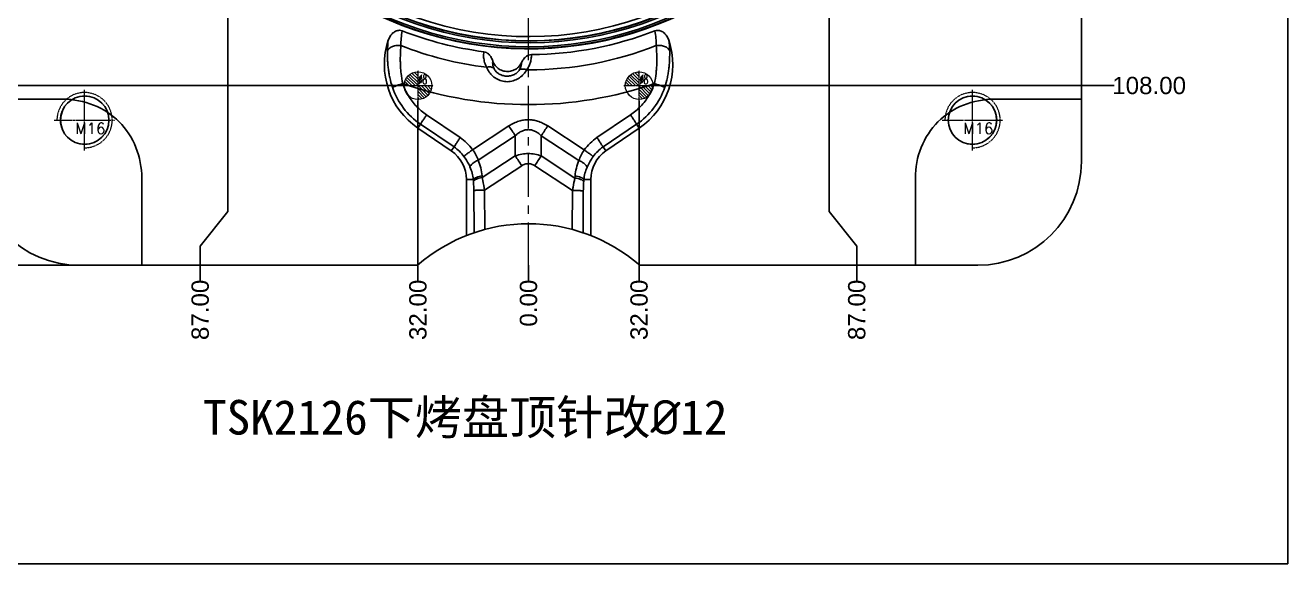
# Model space of a CAD drawing. Header units: millimetres. Extents: x 2750 to 4049, y 1371 to 1831.
# Drawn here: x 3684 to 4049.4, y 1370.9 to 1526.8 of the extents above; entities that cross this region are included whole.
import ezdxf

# ---------------------------------------------------------------- set-up
doc = ezdxf.new("R2010")
doc.units = ezdxf.units.MM
doc.linetypes.add('CENTER', pattern=[0.6, 0.375, -0.075, 0.075, -0.075])
doc.linetypes.add('HIDDEN', pattern=[0.2, 0.1, -0.1])
for name, color, linetype, lineweight in [('center', 1, 'CENTER', 9), ('epin', 13, 'Continuous', 9), ('screw', 33, 'Continuous', 13)]:
    doc.layers.add(name, color=color, linetype=linetype, lineweight=lineweight)
doc.styles.get("Standard").update_dxf_attribs({"font": 'arial.ttf'})
doc.styles.add('TXT', font='txt.shx', dxfattribs={"bigfont": 'gbcbig.shx'})
doc.styles.add('TXT05', font='txt.shx', dxfattribs={"width": 0.5, "bigfont": 'gbcbig.shx'})
doc.dimstyles.get("Standard").update_dxf_attribs({"dimtxt": 0.18, "dimasz": 0.18, "dimexe": 0.18, "dimexo": 0.0625, "dimgap": 0.09, "dimtad": 0, "dimtih": 1, "dimtoh": 1, "dimzin": 0, "dimdsep": 46, "dimtxsty": 'Standard', "dimcen": 0.09, "dimadec": 0, "dimazin": 0, "dimtfac": 1, "dimtofl": 0, "dimtmove": 0, "dimatfit": 3, "dimfxl": 0, "dimtolj": 1, "dimtzin": 0, "dimarcsym": 0})

# ---------------------------------------------------------------- blocks, each defined once
blk = doc.blocks.new('screw_m16_g')
at = {"layer": 'screw', "color": 1, "linetype": 'CENTER', "ltscale": 0.497582}
for p, q in [((0, -8.8), (0, 8.8)), ((-8.8, 0), (8.8, 0))]:
    blk.add_line(p, q, dxfattribs=at)
at = {"layer": 'screw', "linetype": 'HIDDEN', "ltscale": 0.497582}
blk.add_circle((0, 0), 7, dxfattribs=at)
at = {"layer": 'screw', "color": 92, "linetype": 'HIDDEN', "ltscale": 0.497582}
blk.add_arc((0, 0), 8, 270, 180, dxfattribs=at)
at = {"layer": 'screw', "color": 6, "style": 'TXT'}
blk.add_text('M16', height=3.2, dxfattribs=at).set_placement((-2.72, -4))
blk = doc.blocks.new('epin_ejp_8')
at = {"layer": 'epin'}
h = blk.add_hatch(dxfattribs=at)
h.set_pattern_fill('_ANSI31', color=123, scale=0.2, angle=90, style=0)
h.set_pattern_definition([(135, (-3609.8168, 780.7174), (-0.44901281, -0.44901281), [])])
h.paths.add_polyline_path([(0, 4, 0.414214), (-4, 0), (0, 0)])
h.paths.add_polyline_path([(4, 0), (0, 0), (0, -4, 0.414214)])
at = {"layer": 'epin', "color": 1, "linetype": 'CENTER', "ltscale": 0.248791}
for p, q in [((0, -4.4), (0, 4.4)), ((-4.4, 0), (4.4, 0))]:
    blk.add_line(p, q, dxfattribs=at)
at = {"layer": 'epin'}
blk.add_circle((0, 0), 4, dxfattribs=at)
at = {"layer": 'epin', "color": 6, "style": 'TXT05', "width": 0.5}
blk.add_text('%%c8', height=2.8, dxfattribs=at).set_placement((0.16, 0.4))
blk = doc.blocks.new('*D200')
at = {"color": 4, "lineweight": -2, "transparency": 16777216}
for p, q in [((3698.68, 1777.29), (3630.56, 1777.29)), ((3630.56, 1769.29), (3630.56, 1574.03)), ((3630.56, 1465.29), (3630.56, 1540.85)), ((3717.45, 1457.29), (3630.56, 1457.29))]:
    blk.add_line(p, q, dxfattribs=at)
at = {"color": 4, "transparency": 16777216}
for points in [[(3629.23, 1769.29), (3631.9, 1769.29), (3630.56, 1777.29)], [(3629.23, 1465.29), (3631.9, 1465.29), (3630.56, 1457.29)]]:
    blk.add_solid(points, dxfattribs=at)
at = {"layer": 'Defpoints', "color": 0, "transparency": 16777216}
for p in [(3698.68, 1777.29), (3630.56, 1457.29), (3717.45, 1457.29)]:
    blk.add_point(p, dxfattribs=at)
at = {"color": 6, "transparency": 16777216, "insert": (3630.56, 1557.44), "char_height": 8, "attachment_point": 5, "rotation": 90}
blk.add_mtext('\\A1;320.00', dxfattribs=at)
blk = doc.blocks.new('*D164')
at = {"color": 4, "lineweight": -2, "transparency": 16777216}
blk.add_line((3866.08, 1509.29), (3999.15, 1509.29), dxfattribs=at)
at = {"layer": 'Defpoints', "color": 0, "transparency": 16777216}
for p in [(3829.68, 1617.29), (3866.08, 1509.29), (3999.15, 1509.29)]:
    blk.add_point(p, dxfattribs=at)
at = {"color": 6, "transparency": 16777216, "insert": (4009.29, 1509.29), "char_height": 5, "attachment_point": 5}
blk.add_mtext('\\A1;108.00', dxfattribs=at)
blk = doc.blocks.new('*D171')
at = {"color": 4, "lineweight": -2, "transparency": 16777216}
blk.add_line((3829.68, 1457.29), (3829.68, 1452.83), dxfattribs=at)
at = {"layer": 'Defpoints', "color": 0, "transparency": 16777216}
for p in [(3829.68, 1617.29), (3829.68, 1457.29), (3829.68, 1452.83)]:
    blk.add_point(p, dxfattribs=at)
at = {"color": 6, "transparency": 16777216, "insert": (3829.68, 1446.34), "char_height": 5, "attachment_point": 5, "rotation": 90}
blk.add_mtext('\\A1;0.00', dxfattribs=at)
blk = doc.blocks.new('*D172')
at = {"color": 4, "lineweight": -2, "transparency": 16777216}
blk.add_line((3861.68, 1504.89), (3861.68, 1452.83), dxfattribs=at)
at = {"layer": 'Defpoints', "color": 0, "transparency": 16777216}
for p in [(3829.68, 1617.29), (3861.68, 1504.89), (3861.68, 1452.83)]:
    blk.add_point(p, dxfattribs=at)
at = {"color": 6, "transparency": 16777216, "insert": (3861.68, 1444.4), "char_height": 5, "attachment_point": 5, "rotation": 90}
blk.add_mtext('\\A1;32.00', dxfattribs=at)
blk = doc.blocks.new('*D173')
at = {"color": 4, "lineweight": -2, "transparency": 16777216}
for p, q in [((3916.68, 1544.89), (3916.68, 1472.83)), ((3916.68, 1472.83), (3924.68, 1462.83)), ((3924.68, 1462.83), (3924.68, 1452.83))]:
    blk.add_line(p, q, dxfattribs=at)
at = {"layer": 'Defpoints', "color": 0, "transparency": 16777216}
for p in [(3829.68, 1617.29), (3916.68, 1544.89), (3924.68, 1452.83)]:
    blk.add_point(p, dxfattribs=at)
at = {"color": 6, "transparency": 16777216, "insert": (3924.68, 1444.39), "char_height": 5, "attachment_point": 5, "rotation": 90}
blk.add_mtext('\\A1;87.00', dxfattribs=at)
blk = doc.blocks.new('*D186')
at = {"color": 4, "lineweight": -2, "transparency": 16777216}
blk.add_line((3793.28, 1509.29), (3660.21, 1509.29), dxfattribs=at)
at = {"layer": 'Defpoints', "color": 0, "transparency": 16777216}
for p in [(3829.68, 1617.29), (3660.21, 1509.29), (3793.28, 1509.29)]:
    blk.add_point(p, dxfattribs=at)
at = {"color": 6, "transparency": 16777216, "insert": (3650.08, 1509.29), "char_height": 5, "attachment_point": 5}
blk.add_mtext('\\A1;108.00', dxfattribs=at)
blk = doc.blocks.new('*D192')
at = {"color": 4, "lineweight": -2, "transparency": 16777216}
blk.add_line((3797.68, 1504.89), (3797.68, 1452.83), dxfattribs=at)
at = {"layer": 'Defpoints', "color": 0, "transparency": 16777216}
for p in [(3829.68, 1617.29), (3797.68, 1504.89), (3797.68, 1452.83)]:
    blk.add_point(p, dxfattribs=at)
at = {"color": 6, "transparency": 16777216, "insert": (3797.68, 1444.4), "char_height": 5, "attachment_point": 5, "rotation": 90}
blk.add_mtext('\\A1;32.00', dxfattribs=at)
blk = doc.blocks.new('*D193')
at = {"color": 4, "lineweight": -2, "transparency": 16777216}
for p, q in [((3742.69, 1544.89), (3742.69, 1472.83)), ((3742.69, 1472.83), (3734.66, 1462.83)), ((3734.66, 1462.83), (3734.66, 1452.83))]:
    blk.add_line(p, q, dxfattribs=at)
at = {"layer": 'Defpoints', "color": 0, "transparency": 16777216}
for p in [(3829.68, 1617.29), (3742.69, 1544.89), (3734.66, 1452.83)]:
    blk.add_point(p, dxfattribs=at)
at = {"color": 6, "transparency": 16777216, "insert": (3734.66, 1444.39), "char_height": 5, "attachment_point": 5, "rotation": 90}
blk.add_mtext('\\A1;87.00', dxfattribs=at)

msp = doc.modelspace()

# ---------------------------------------------------------------- linework, layer by layer
at = {"color": 6, "linetype": 'Continuous'}
for p, q in [((3989.681, 1747.291), (3989.681, 1487.291)), ((3694.847, 1505.347), (3669.681, 1505.347)), ((3989.681, 1505.347), (3964.516, 1505.347)), ((3800.174, 1500.81), (3809.883, 1494.229)), ((3849.48, 1494.229), (3859.189, 1500.81)), ((3797.645, 1497.001), (3798.407, 1498.115)), ((3807.327, 1490.379), (3797.645, 1497.001)), ((3808.116, 1491.533), (3798.407, 1498.115)), ((3813.493, 1490.741), (3823.965, 1497.608)), ((3825.841, 1494.771), (3815.103, 1487.73)), ((3825.841, 1494.771), (3825.841, 1488.942)), ((3844.228, 1487.635), (3833.346, 1494.771)), ((3833.346, 1488.942), (3833.346, 1494.771)), ((3835.222, 1497.608), (3845.814, 1490.663)), ((3860.956, 1498.115), (3851.247, 1491.533)), ((3861.718, 1497.001), (3852.036, 1490.379)), ((3860.956, 1498.115), (3861.718, 1497.001)), ((3808.116, 1491.533), (3807.327, 1490.379)), ((3852.036, 1490.379), (3851.247, 1491.533)), ((3816.253, 1482.656), (3825.841, 1488.942)), ((3833.346, 1488.942), (3843.109, 1482.541)), ((3827.717, 1486.105), (3816.961, 1479.053)), ((3842.401, 1478.938), (3831.47, 1486.105)), ((3717.738, 1457.291), (3717.738, 1482.456)), ((3811.682, 1482.125), (3813.686, 1482.125)), ((3811.682, 1482.125), (3811.682, 1465.895)), ((3813.723, 1481.637), (3813.686, 1482.125)), ((3816.216, 1483.144), (3816.253, 1482.656)), ((3843.109, 1482.541), (3843.155, 1483.144)), ((3845.685, 1482.125), (3845.639, 1481.522)), ((3845.685, 1482.125), (3847.682, 1482.125)), ((3847.682, 1465.895), (3847.682, 1482.125)), ((3941.625, 1482.456), (3941.625, 1457.291)), ((3813.921, 1466.717), (3813.831, 1478.941)), ((3816.961, 1479.053), (3817.045, 1467.664)), ((3842.318, 1467.664), (3842.401, 1478.938)), ((3845.531, 1478.826), (3845.442, 1466.717)), ((3797.522, 1457.291), (3699.681, 1457.291)), ((3861.841, 1457.291), (3959.681, 1457.291))]:
    msp.add_line(p, q, dxfattribs=at)
msp.add_lwpolyline([(3484.136, 1831.191), (4049.404, 1831.191), (4049.404, 1370.934), (3484.136, 1370.934)], close=True)
for centre in [(3701.221, 1499.291), (3958.142, 1499.291)]:
    msp.add_circle(centre, 7, dxfattribs=at)
for centre, radius, start, end in [((3829.707, 1622.321), 100.622, 28.40074, 331.59927), ((3829.707, 1622.321), 100.12, 28.40075, 331.59926), ((3829.707, 1622.321), 100.057, 28.37938, 331.62062), ((3829.707, 1622.321), 98.859, 28.37934, 331.62065), ((3829.707, 1622.321), 102.28, 186.15973, 331.08016), ((3829.707, 1622.321), 101.778, 186.19838, 331.08683), ((3829.707, 1622.321), 102.395, 189.52573, 331.07349), ((3813.552, 1521.059), 20.831, 168.71616, 180.51931), ((3829.682, 1618.801), 100.548, 248.67939, 262.59711), ((3829.682, 1618.801), 100.548, 270.46928, 291.32061), ((3845.885, 1521.066), 20.757, 359.45968, 11.30485), ((3810.217, 1515.382), 22.269, 161.63612, 235.6295), ((3812.497, 1519.054), 23.654, 171.87632, 179.35396), ((3829.743, 1615.094), 101.237, 248.55026, 263.07773), ((3829.621, 1615.101), 101.244, 270.034, 291.44752), ((3849.146, 1515.382), 22.269, 304.3705, 18.364), ((3846.908, 1519.057), 23.612, 0.63934, 8.13038), ((3822.847, 1518.327), 7.712, 324.60825, 332.39962), ((3829.682, 1618.801), 104.942, 269.70113, 270.00462), ((3829.682, 1615.277), 111.502, 250.93624, 289.06376), ((4230.917, 1764.683), 486.763, 213.27618, 213.67653), ((3428.27, 1764.683), 486.763, 326.32347, 326.72382), ((3801.664, 1481.999), 11.512, 36.21519, 55.91256), ((3801.659, 1482.106), 14.65, 36.12123, 55.8468), ((3857.704, 1482.105), 14.65, 124.15383, 144.25688), ((3857.699, 1481.999), 11.513, 124.08807, 144.16247), ((3699.681, 1487.291), 30, 180, 270), ((3801.682, 1482.125), 10, 0, 55.6295), ((3801.602, 1482.026), 14.657, 4.37581, 22.90435), ((3426.562, 1222.863), 479.815, 33.27328, 33.67943), ((4247.385, 1213.102), 497.51, 146.3278, 146.71949), ((3857.75, 1482.029), 14.638, 157.48136, 175.63109), ((3857.682, 1482.125), 10, 124.3705, 180), ((3959.681, 1487.291), 30, 270, 0), ((3802.233, 1481.022), 11.506, 5.49999, 24.19561), ((3857.129, 1481.023), 11.497, 156.19739, 174.50014), ((3829.681, 1420.321), 49, 48.98014, 131.01986)]:
    msp.add_arc(centre, radius, start, end, dxfattribs=at)
for points, knots in [([(3789.081, 1522.398), (3789.222, 1522.822), (3789.584, 1523.599), (3790.362, 1524.535), (3791.28, 1525.135), (3792.242, 1525.352), (3792.857, 1525.239), (3793.124, 1525.135)], [0, 0, 0, 0, 0.2468236, 0.4678278, 0.6646081, 0.8417836, 1, 1, 1, 1]), ([(3866.239, 1525.135), (3866.508, 1525.24), (3867.128, 1525.336), (3868.082, 1525.108), (3869.008, 1524.539), (3869.79, 1523.605), (3870.14, 1522.825), (3870.282, 1522.398)], [0, 0, 0, 0, 0.1594076, 0.3362445, 0.5325417, 0.7509461, 1, 1, 1, 1]), ([(3788.845, 1519.321), (3788.959, 1519.597), (3789.264, 1519.992), (3789.81, 1520.389), (3790.335, 1520.648), (3790.922, 1520.828), (3791.723, 1520.957), (3792.334, 1520.935), (3792.722, 1520.87)], [0, 0, 0, 0, 0.201474, 0.3224529, 0.4544341, 0.5936915, 0.7347771, 1, 1, 1, 1]), ([(3792.722, 1520.87), (3792.666, 1520.059), (3792.592, 1518.801), (3792.554, 1517.076), (3792.568, 1515.684), (3792.639, 1514.254), (3792.817, 1512.31), (3793.052, 1510.854), (3793.262, 1509.891)], [0, 0, 0, 0, 0.2212004, 0.3425351, 0.4693773, 0.5997132, 0.7319264, 1, 1, 1, 1]), ([(3866.101, 1509.891), (3866.311, 1510.855), (3866.546, 1512.311), (3866.724, 1514.255), (3866.794, 1515.686), (3866.809, 1517.078), (3866.771, 1518.803), (3866.697, 1520.06), (3866.641, 1520.87)], [0, 0, 0, 0, 0.2680962, 0.4003349, 0.530828, 0.6577418, 0.778925, 1, 1, 1, 1]), ([(3866.641, 1520.87), (3867.029, 1520.935), (3867.64, 1520.957), (3868.441, 1520.828), (3869.028, 1520.648), (3869.553, 1520.389), (3870.1, 1519.992), (3870.404, 1519.597), (3870.518, 1519.321)], [0, 0, 0, 0, 0.2652229, 0.4063085, 0.5455659, 0.6775471, 0.798526, 1, 1, 1, 1]), ([(3790.289, 1508.797), (3789.978, 1509.721), (3789.595, 1511.123), (3789.239, 1513.003), (3789.049, 1514.377), (3788.927, 1515.71), (3788.842, 1517.353), (3788.836, 1518.55), (3788.845, 1519.32)], [0, 0, 0, 0, 0.2739975, 0.4073365, 0.5377332, 0.6637042, 0.7834407, 1, 1, 1, 1]), ([(3816.726, 1519.092), (3816.662, 1518.555), (3816.621, 1517.496), (3816.916, 1515.966), (3817.302, 1515.028), (3817.54, 1514.592)], [0, 0, 0, 0, 0.3497032, 0.6788538, 1, 1, 1, 1]), ([(3819.303, 1516.433), (3819.183, 1516.781), (3818.901, 1517.439), (3818.308, 1518.282), (3817.57, 1518.87), (3817, 1519.056), (3816.726, 1519.092)], [0, 0, 0, 0, 0.284347, 0.5490227, 0.7873086, 1, 1, 1, 1]), ([(3819.311, 1516.413), (3819.278, 1516.081), (3819.289, 1515.387), (3819.468, 1514.715), (3819.599, 1514.387)], [0, 0, 0, 0, 0.4852326, 1, 1, 1, 1]), ([(3819.303, 1516.433), (3819.47, 1515.946), (3819.969, 1515.032), (3821.119, 1514.001), (3822.531, 1513.412), (3824.054, 1513.319), (3825.527, 1513.733), (3826.791, 1514.614), (3827.396, 1515.458), (3827.62, 1515.918)], [0, 0, 0, 0, 0.1457339, 0.2882305, 0.4297934, 0.5710441, 0.712607, 0.8551035, 1, 1, 1, 1]), ([(3830.505, 1518.257), (3830.23, 1518.255), (3829.642, 1518.139), (3828.838, 1517.646), (3828.144, 1516.877), (3827.783, 1516.254), (3827.62, 1515.918)], [0, 0, 0, 0, 0.2113758, 0.4492588, 0.7128291, 1, 1, 1, 1]), ([(3829.682, 1514.754), (3829.863, 1515.097), (3830.168, 1515.827), (3830.453, 1517.009), (3830.506, 1517.834), (3830.505, 1518.257)], [0, 0, 0, 0, 0.3198816, 0.6506428, 1, 1, 1, 1]), ([(3870.518, 1519.32), (3870.527, 1518.55), (3870.521, 1517.354), (3870.436, 1515.712), (3870.315, 1514.379), (3870.124, 1513.004), (3869.768, 1511.123), (3869.385, 1509.721), (3869.074, 1508.797)], [0, 0, 0, 0, 0.2164407, 0.3360223, 0.4620616, 0.592614, 0.7259786, 1, 1, 1, 1]), ([(3819.599, 1514.387), (3819.472, 1514.466), (3819.174, 1514.599), (3818.67, 1514.696), (3818.111, 1514.697), (3817.731, 1514.636), (3817.54, 1514.592)], [0, 0, 0, 0, 0.2123813, 0.4563135, 0.7234996, 1, 1, 1, 1]), ([(3817.54, 1514.592), (3817.733, 1514.106), (3818.241, 1513.179), (3819.297, 1511.964), (3820.676, 1511.052), (3822.264, 1510.473), (3823.971, 1510.36), (3825.615, 1510.748), (3827.084, 1511.495), (3828.279, 1512.558), (3828.889, 1513.409), (3829.134, 1513.861)], [0, 0, 0, 0, 0.1075826, 0.2152199, 0.3277061, 0.4438833, 0.5589234, 0.6741902, 0.7868816, 0.894365, 1, 1, 1, 1]), ([(3827.074, 1513.913), (3826.914, 1513.633), (3826.479, 1513.09), (3825.589, 1512.471), (3824.485, 1512.075), (3823.255, 1511.977), (3822.028, 1512.202), (3820.941, 1512.725), (3820.102, 1513.466), (3819.727, 1514.078), (3819.599, 1514.387)], [0, 0, 0, 0, 0.1074568, 0.2273818, 0.3558508, 0.4928673, 0.6327916, 0.7656126, 0.8889484, 1, 1, 1, 1]), ([(3827.074, 1513.913), (3827.141, 1514.034), (3827.267, 1514.289), (3827.405, 1514.655), (3827.505, 1515.012), (3827.585, 1515.416), (3827.611, 1515.721), (3827.615, 1515.91)], [0, 0, 0, 0, 0.1973849, 0.4088203, 0.5610936, 0.7283923, 1, 1, 1, 1]), ([(3827.074, 1513.913), (3827.364, 1514.047), (3827.886, 1514.122), (3828.581, 1514.034), (3828.95, 1513.928), (3829.134, 1513.861)], [0, 0, 0, 0, 0.45533, 0.7205098, 1, 1, 1, 1]), ([(3790.289, 1508.797), (3790.334, 1508.821), (3790.453, 1508.874), (3790.675, 1508.965), (3790.98, 1509.083), (3791.36, 1509.225), (3791.799, 1509.384), (3792.439, 1509.61), (3792.931, 1509.78), (3793.261, 1509.891)], [0, 0, 0, 0, 0.0474614, 0.1232114, 0.2275463, 0.3573866, 0.5071878, 0.6695474, 1, 1, 1, 1]), ([(3793.261, 1509.891), (3793.677, 1508.672), (3794.767, 1506.312), (3797.125, 1503.214), (3799.11, 1501.536), (3800.174, 1500.81)], [0, 0, 0, 0, 0.3333605, 0.666724, 1, 1, 1, 1]), ([(3859.189, 1500.81), (3860.254, 1501.536), (3862.238, 1503.214), (3864.596, 1506.312), (3865.686, 1508.672), (3866.102, 1509.891)], [0, 0, 0, 0, 0.3332761, 0.6666395, 1, 1, 1, 1]), ([(3866.102, 1509.891), (3866.432, 1509.78), (3866.924, 1509.61), (3867.564, 1509.384), (3868.003, 1509.225), (3868.383, 1509.083), (3868.688, 1508.965), (3868.91, 1508.874), (3869.029, 1508.821), (3869.074, 1508.797)], [0, 0, 0, 0, 0.3304436, 0.4928176, 0.6426308, 0.7724787, 0.8768158, 0.9525478, 1, 1, 1, 1]), ([(3798.407, 1498.115), (3796.532, 1499.388), (3793.183, 1502.572), (3791.013, 1506.651), (3790.289, 1508.797)], [0, 0, 0, 0, 0.5000683, 1, 1, 1, 1]), ([(3869.074, 1508.797), (3868.35, 1506.651), (3866.18, 1502.572), (3862.831, 1499.388), (3860.956, 1498.115)], [0, 0, 0, 0, 0.4999317, 1, 1, 1, 1]), ([(3798.407, 1498.115), (3798.431, 1498.159), (3798.499, 1498.273), (3798.703, 1498.599), (3799.068, 1499.16), (3799.589, 1499.945), (3799.975, 1500.517), (3800.174, 1500.81)], [0, 0, 0, 0, 0.047114, 0.1229086, 0.3577461, 0.6705025, 1, 1, 1, 1]), ([(3823.965, 1497.608), (3824.439, 1497.918), (3825.38, 1498.458), (3826.827, 1499.038), (3828.013, 1499.315), (3828.927, 1499.419), (3829.593, 1499.444), (3830.26, 1499.419), (3831.174, 1499.315), (3832.359, 1499.038), (3833.807, 1498.458), (3834.747, 1497.918), (3835.222, 1497.608)], [0, 0, 0, 0, 0.1417636, 0.2701678, 0.3885429, 0.4449755, 0.5, 0.5550245, 0.6114571, 0.7298322, 0.8582364, 1, 1, 1, 1]), ([(3859.189, 1500.81), (3859.388, 1500.517), (3859.774, 1499.945), (3860.295, 1499.16), (3860.66, 1498.599), (3860.864, 1498.273), (3860.932, 1498.159), (3860.956, 1498.115)], [0, 0, 0, 0, 0.3294975, 0.6422539, 0.8770914, 0.952886, 1, 1, 1, 1]), ([(3833.346, 1494.771), (3833.037, 1495.065), (3832.427, 1495.577), (3831.458, 1496.146), (3830.655, 1496.423), (3830.039, 1496.525), (3829.593, 1496.55), (3829.148, 1496.525), (3828.532, 1496.423), (3827.728, 1496.146), (3826.76, 1495.577), (3826.15, 1495.065), (3825.841, 1494.771)], [0, 0, 0, 0, 0.1504065, 0.2800691, 0.3946442, 0.4481537, 0.5, 0.5518463, 0.6053558, 0.7199309, 0.8495935, 1, 1, 1, 1]), ([(3809.883, 1494.229), (3809.685, 1493.936), (3809.299, 1493.363), (3808.778, 1492.578), (3808.412, 1492.017), (3808.209, 1491.691), (3808.141, 1491.578), (3808.116, 1491.533)], [0, 0, 0, 0, 0.3294981, 0.6422547, 0.8770921, 0.9528864, 1, 1, 1, 1]), ([(3851.247, 1491.533), (3851.222, 1491.578), (3851.154, 1491.691), (3850.951, 1492.017), (3850.585, 1492.578), (3850.064, 1493.363), (3849.678, 1493.936), (3849.48, 1494.229)], [0, 0, 0, 0, 0.0471136, 0.1229079, 0.3577452, 0.6705019, 1, 1, 1, 1]), ([(3810.952, 1488.801), (3810.989, 1488.835), (3811.089, 1488.921), (3811.384, 1489.162), (3811.91, 1489.567), (3812.657, 1490.129), (3813.208, 1490.534), (3813.493, 1490.741)], [0, 0, 0, 0, 0.0472854, 0.1231026, 0.3576087, 0.670038, 1, 1, 1, 1]), ([(3812.728, 1485.738), (3812.611, 1486), (3812.1, 1487.065), (3811.48, 1488.079), (3810.952, 1488.801)], [0, 0, 0, 0, 0.2431006, 1, 1, 1, 1]), ([(3812.728, 1485.738), (3812.741, 1485.813), (3812.8, 1485.978), (3813.023, 1486.336), (3813.494, 1486.801), (3814.232, 1487.3), (3814.802, 1487.596), (3815.103, 1487.73)], [0, 0, 0, 0, 0.0721639, 0.1623593, 0.3960047, 0.6890344, 1, 1, 1, 1]), ([(3813.493, 1490.741), (3813.842, 1490.278), (3814.456, 1489.309), (3814.915, 1488.259), (3815.103, 1487.73)], [0, 0, 0, 0, 0.508662, 1, 1, 1, 1]), ([(3825.841, 1488.942), (3826.448, 1489.16), (3827.686, 1489.494), (3828.963, 1489.608), (3829.593, 1489.608)], [0, 0, 0, 0, 0.5056505, 1, 1, 1, 1]), ([(3829.593, 1489.608), (3830.224, 1489.608), (3831.501, 1489.494), (3832.739, 1489.16), (3833.346, 1488.942)], [0, 0, 0, 0, 0.4943495, 1, 1, 1, 1]), ([(3844.228, 1487.635), (3844.413, 1488.169), (3844.863, 1489.223), (3845.47, 1490.198), (3845.814, 1490.663)], [0, 0, 0, 0, 0.493703, 1, 1, 1, 1]), ([(3844.228, 1487.635), (3844.53, 1487.504), (3845.1, 1487.211), (3845.839, 1486.719), (3846.312, 1486.257), (3846.537, 1485.902), (3846.597, 1485.738), (3846.61, 1485.663)], [0, 0, 0, 0, 0.3110811, 0.6040587, 0.8376407, 0.9278246, 1, 1, 1, 1]), ([(3845.814, 1490.663), (3846.099, 1490.458), (3846.654, 1490.056), (3847.404, 1489.5), (3847.932, 1489.098), (3848.229, 1488.859), (3848.329, 1488.774), (3848.366, 1488.739)], [0, 0, 0, 0, 0.3299727, 0.6423949, 0.8768936, 0.9527112, 1, 1, 1, 1]), ([(3848.366, 1488.739), (3848.189, 1488.494), (3847.524, 1487.517), (3846.965, 1486.468), (3846.61, 1485.663)], [0, 0, 0, 0, 0.2556503, 1, 1, 1, 1]), ([(3831.47, 1486.105), (3831.165, 1486.305), (3830.545, 1486.617), (3829.548, 1486.767), (3828.583, 1486.59), (3828, 1486.291), (3827.717, 1486.105)], [0, 0, 0, 0, 0.2739625, 0.5135298, 0.7456788, 1, 1, 1, 1]), ([(3813.686, 1482.125), (3813.719, 1482.183), (3813.815, 1482.299), (3814.099, 1482.527), (3814.615, 1482.78), (3815.365, 1483.002), (3815.923, 1483.106), (3816.216, 1483.144)], [0, 0, 0, 0, 0.0712455, 0.1600592, 0.3905771, 0.6823263, 1, 1, 1, 1]), ([(3816.253, 1482.656), (3815.96, 1482.617), (3815.402, 1482.514), (3814.652, 1482.292), (3814.137, 1482.038), (3813.853, 1481.81), (3813.756, 1481.694), (3813.723, 1481.637)], [0, 0, 0, 0, 0.3176737, 0.6094229, 0.8399408, 0.9287545, 1, 1, 1, 1]), ([(3813.831, 1478.941), (3813.829, 1479.175), (3813.815, 1480.074), (3813.774, 1480.973), (3813.723, 1481.637)], [0, 0, 0, 0, 0.2597088, 1, 1, 1, 1]), ([(3816.253, 1482.656), (3816.318, 1482.369), (3816.58, 1481.173), (3816.806, 1479.97), (3816.961, 1479.053)], [0, 0, 0, 0, 0.240227, 1, 1, 1, 1]), ([(3842.401, 1478.938), (3842.454, 1479.25), (3842.665, 1480.455), (3842.908, 1481.656), (3843.109, 1482.541)], [0, 0, 0, 0, 0.258004, 1, 1, 1, 1]), ([(3845.639, 1481.522), (3845.606, 1481.579), (3845.51, 1481.695), (3845.226, 1481.923), (3844.71, 1482.177), (3843.96, 1482.399), (3843.402, 1482.502), (3843.109, 1482.541)], [0, 0, 0, 0, 0.0712455, 0.1600592, 0.3905771, 0.6823263, 1, 1, 1, 1]), ([(3843.155, 1483.144), (3843.448, 1483.106), (3844.006, 1483.002), (3844.756, 1482.78), (3845.271, 1482.527), (3845.556, 1482.299), (3845.652, 1482.183), (3845.685, 1482.125)], [0, 0, 0, 0, 0.3176737, 0.6094229, 0.8399408, 0.9287545, 1, 1, 1, 1]), ([(3845.639, 1481.522), (3845.622, 1481.308), (3845.563, 1480.411), (3845.537, 1479.511), (3845.531, 1478.826)], [0, 0, 0, 0, 0.2385517, 1, 1, 1, 1]), ([(3813.831, 1478.941), (3813.88, 1478.95), (3814.008, 1478.963), (3814.245, 1478.981), (3814.568, 1478.998), (3815.137, 1479.021), (3815.943, 1479.042), (3816.615, 1479.05), (3816.961, 1479.053)], [0, 0, 0, 0, 0.0475688, 0.1233806, 0.2276901, 0.3570944, 0.6688173, 1, 1, 1, 1]), ([(3842.401, 1478.938), (3842.747, 1478.936), (3843.419, 1478.927), (3844.225, 1478.907), (3844.794, 1478.884), (3845.117, 1478.866), (3845.354, 1478.849), (3845.483, 1478.835), (3845.531, 1478.826)], [0, 0, 0, 0, 0.3311827, 0.6429056, 0.7723099, 0.8766194, 0.9524312, 1, 1, 1, 1])]:
    msp.add_open_spline(points, degree=3, knots=knots, dxfattribs=at)
for points in [[(3694.847, 1505.348), (3697.966, 1505.348), (3704.067, 1504.194), (3709.102, 1500.884), (3711.188, 1498.798)], [(3948.175, 1498.798), (3950.261, 1500.884), (3955.296, 1504.194), (3961.396, 1505.348), (3964.516, 1505.348)], [(3711.188, 1498.798), (3713.275, 1496.711), (3716.585, 1491.676), (3717.739, 1485.576), (3717.739, 1482.456)], [(3941.624, 1482.456), (3941.624, 1485.576), (3942.778, 1491.676), (3946.088, 1496.711), (3948.175, 1498.798)]]:
    msp.add_open_spline(points, degree=3, dxfattribs=at)
at = {"layer": 'center', "color": 1, "linetype": 'CENTER', "ltscale": 33}
msp.add_line((3829.681, 1457.291), (3829.681, 1777.291), dxfattribs=at)

# ---------------------------------------------------------------- block references
at = {"layer": 'epin'}
for p in [(3797.681, 1509.29), (3861.681, 1509.29)]:
    msp.add_blockref('epin_ejp_8', p, dxfattribs=at)
at = {"layer": 'screw'}
for p in [(3701.181, 1499.29), (3958.182, 1499.29)]:
    msp.add_blockref('screw_m16_g', p, dxfattribs=at)

# ---------------------------------------------------------------- texts
at = {"insert": (3735.503, 1418.322), "char_height": 10, "width": 231.00041, "attachment_point": 1}
msp.add_mtext('{\\fSimSun|b0|i0|c134|p2;TSK2126下烤盘顶针改\\fISOCPEUR|b0|i0|c134|p34;%%C\\fSimSun|b0|i0|c134|p2;12}', dxfattribs=at)

# ---------------------------------------------------------------- dimensions: what is measured, and where the dimension line sits
dim = msp.add_linear_dim(base=(3630.563, 1457.29), p1=(3698.681, 1777.291), p2=(3717.445, 1457.29), angle=90, dimstyle='Standard', override={"dimtxt": 8, "dimasz": 8, "dimexe": 0, "dimexo": 0, "dimgap": 0, "dimtih": 0, "dimtoh": 0, "dimzin": 0, "dimcen": 0, "dimclrd": 4, "dimclre": 4, "dimclrt": 6, "dimadec": 2, "dimtp": 0, "dimtm": 0, "dimtzin": 0})
dim.commit()
dim.dimension.update_dxf_attribs({"geometry": '*D200', "text_midpoint": (3630.563, 1557.444), "dimtype": 160})
for feature_location, offset, dtype, origin, picture, middle in [((3793.281, 1509.29), (-133.07, 0), 0, (3829.681, 1617.29), '*D186', (3650.077, 1509.29)), ((3742.685, 1544.891), (-8.03, -92.065), 1, (3829.681, 1617.29), '*D193', (3734.655, 1444.395)), ((3797.681, 1504.89), (0, -52.064), 1, (3829.681, 1617.29), '*D192', (3797.681, 1444.4)), ((3829.681421285, 1457.289363451), (0, -4.463288827), 1, (3829.681421285, 1617.29003337), '*D171', (3829.681421285, 1446.34074038)), ((3866.081, 1509.29), (133.07, 0), 0, (3829.681, 1617.29), '*D164', (4009.286, 1509.29)), ((3861.681, 1504.89), (0, -52.064), 1, (3829.681, 1617.29), '*D172', (3861.681, 1444.4)), ((3916.677, 1544.891), (8, -92.065), 1, (3829.681, 1617.29), '*D173', (3924.677, 1444.395))]:
    dim = msp.add_ordinate_dim(feature_location=feature_location, offset=offset, dtype=dtype, origin=origin, dimstyle='Standard', override={"dimtxt": 5, "dimasz": 5, "dimexe": 0, "dimexo": 0, "dimgap": 0, "dimtih": 0, "dimtoh": 0, "dimzin": 0, "dimcen": 0, "dimclrd": 4, "dimclre": 4, "dimclrt": 6, "dimadec": 2, "dimtp": 0, "dimtm": 0, "dimtzin": 0})
    dim.commit()
    dim.dimension.update_dxf_attribs({"geometry": picture, "text_midpoint": middle})

doc.saveas('drawing.dxf')
